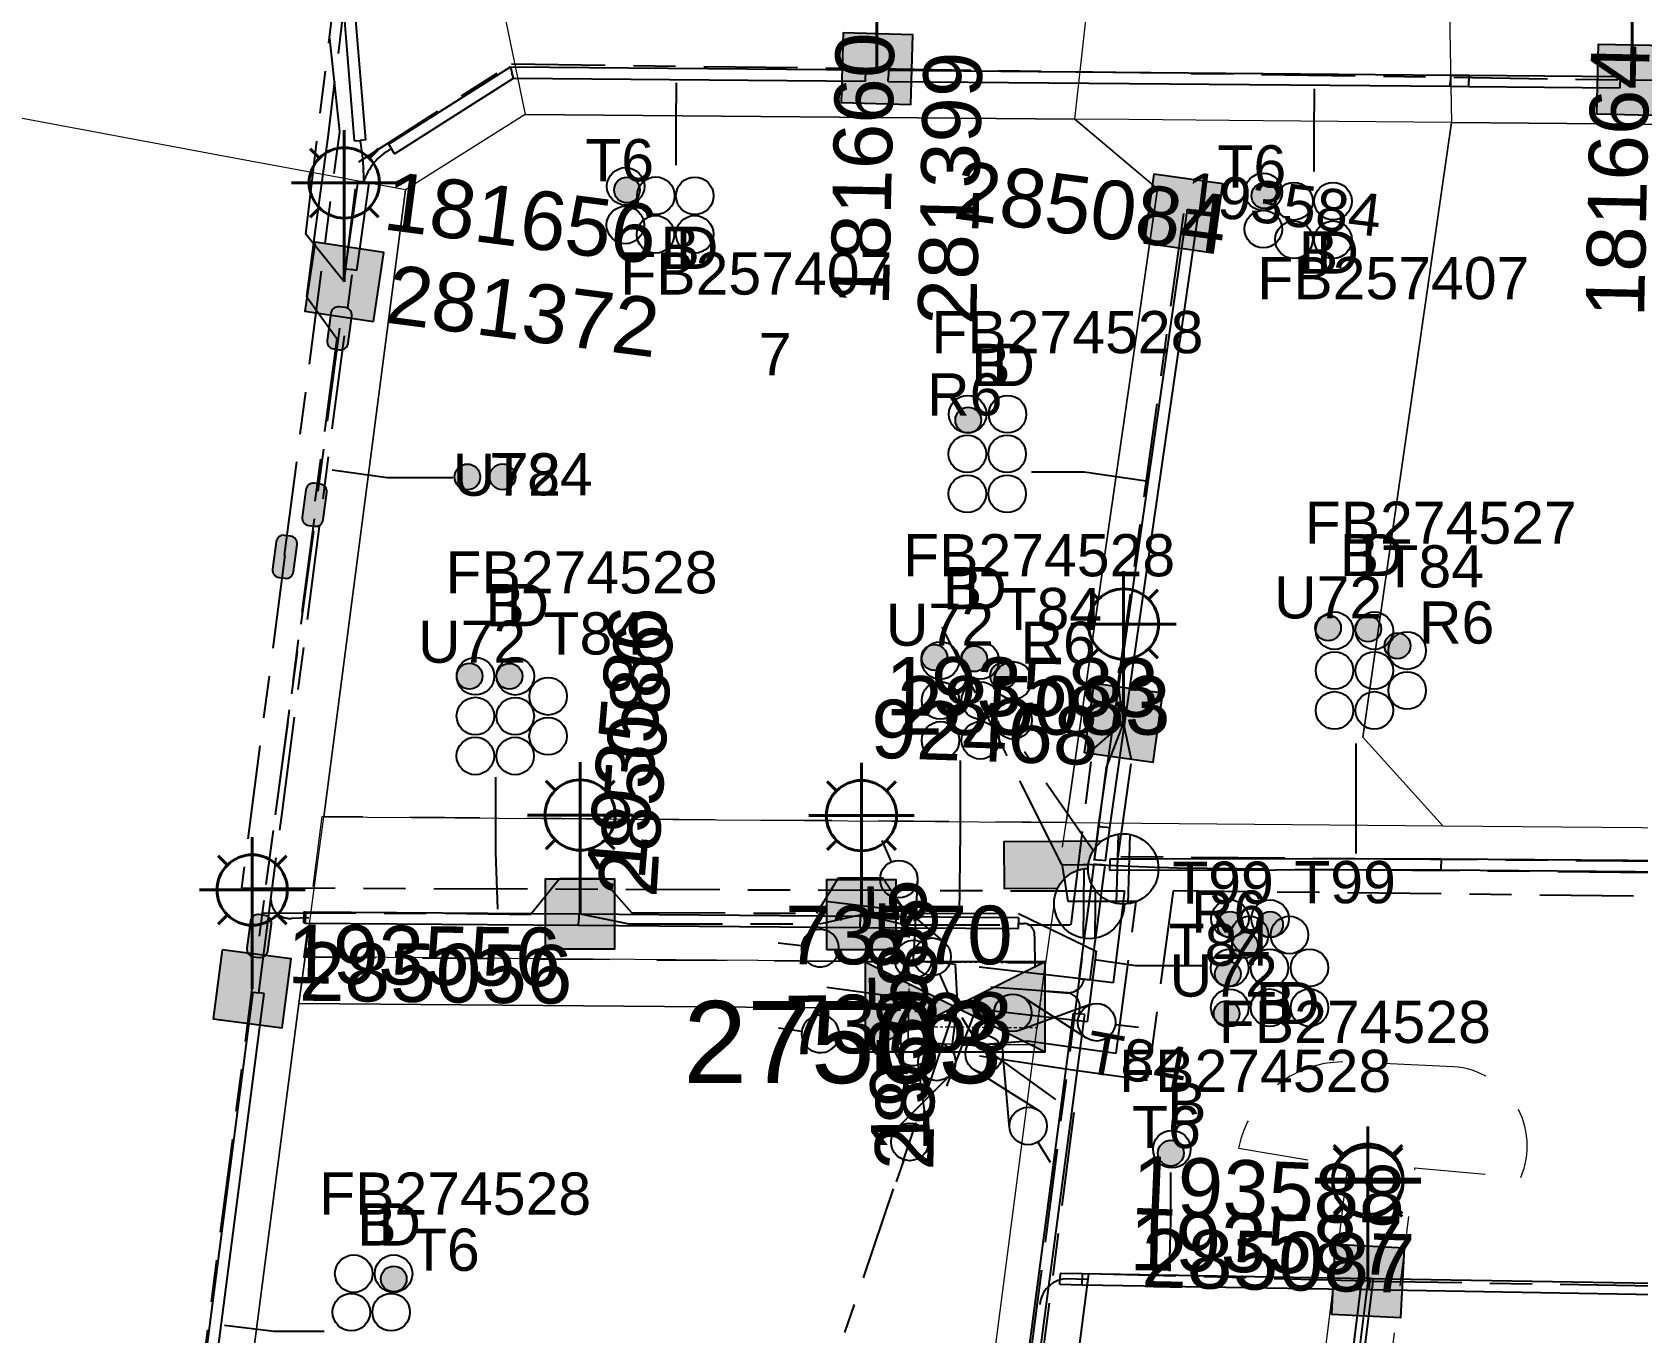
# Model space of a CAD drawing. Header units: metres. Extents: x 300268 to 302887, y 6172399 to 6173904.
# Drawn here: x 301303 to 301371.5, y 6173100.3 to 6173155.8 of the extents above; entities that cross this region are included whole.
import ezdxf
from ezdxf.enums import TextEntityAlignment as Align

# ---------------------------------------------------------------- set-up
doc = ezdxf.new("R2010")
doc.units = ezdxf.units.M
for name, pattern in [('Cable Exist UG', [8.2, 4, -1.2, 1.8, -1.2]), ('Dash', [5, 3, -2]), ('DASHED', [0.75, 0.5, -0.25]), ('HIDDEN', [0.375, 0.25, -0.125]), ('HIDDEN2', [0.1875, 0.125, -0.0625])]:
    doc.linetypes.add(name, pattern=pattern)
doc.layers.get('0').update_dxf_attribs({"color": 6})
for name, color, linetype, lineweight in [('Cadastre Developer_SP_EXT', 9, 'Continuous', 5), ('Cadastre Land Parcels_SP_EXT', 9, 'Continuous', 5), ('Cadastre Other Property_SP_EXT', 9, 'HIDDEN', 5), ('Cadastre Roads_SP_EXT', 9, 'Continuous', 5)]:
    doc.layers.add(name, color=color, linetype=linetype, lineweight=lineweight)
for name, color, linetype in [('Duct_SP_EXT', 7, 'Continuous'), ('Equip_HV_EXT', 7, 'Continuous'), ('Equip_LV_EXT', 7, 'Continuous'), ('Equip_SL_EXT', 7, 'Continuous'), ('Equip_SP_SL_EXT', 7, 'Continuous'), ('Mains_HV_EXT', 7, 'Continuous'), ('Mains_LV_EXT', 7, 'Continuous'), ('Mains_SL_EXT', 7, 'Continuous'), ('Sub_SP_EXT', 7, 'Continuous'), ('SupportsUG_SP_LV_EXT', 7, 'Continuous'), ('SupportsUG_SP_LV_SL_EXT', 7, 'Continuous'), ('Trench_SP_EXT', 7, 'Continuous')]:
    doc.layers.add(name, color=color, linetype=linetype)
doc.layers.add('UNKNOWN_FEATURES', color=1, linetype='DASHED', plot=False)
doc.styles.add('COLUMN_LABEL', font='arial.ttf')
doc.styles.add('iecARIAL', font='arial.ttf', dxfattribs={"height": 2})
doc.styles.add('POLE_LABEL', font='arial.ttf')
doc.styles.get("Standard").update_dxf_attribs({"font": 'arial.ttf'})
doc.styles.add('SWITCH_LABEL', font='arial.ttf', dxfattribs={"height": 2.5})

# ---------------------------------------------------------------- blocks, each defined once
blk = doc.blocks.new('SUB_PADMOUNT_EXT')
for points in [[(0, 0), (-3.84, 1.92), (-3.84, -1.92)], [(0, 0), (3.84, 1.92), (3.84, -1.92)]]:
    blk.add_hatch(color=256).paths.add_polyline_path(points)
for p, q in [((3.84, 1.92), (-3.84, -1.92)), ((-3.84, 1.92), (3.84, -1.92))]:
    blk.add_line(p, q)
blk.add_lwpolyline([(-3.84, -1.92), (3.84, -1.92), (3.84, 1.92), (-3.84, 1.92)], close=True)
for tag, height, flags, p in [('ASSET_NUM', 3.5, 8, (2, 2)), ('STREET_CODE', 0.2, 9, (1.5, 0)), ('OPERATING_VOLTAGE', 0.2, 9, (1.5, -0.6)), ('CONSTRUCTED_VOLTAGE', 0.2, 9, (1.5, -0.2)), ('NO_PHASES', 0.2, 9, (1.5, -0.4)), ('ORIENTATION', 0.2, 9, (1.5, -0.8)), ('OWNED_BY', 0.2, 9, (1.5, -1)), ('OPERATED_BY', 0.2, 9, (1.5, -1.2)), ('MAINTAINED_BY', 0.2, 9, (1.5, -1.4)), ('SECONDARY_VOLTAGE', 0.2, 9, (1.5, -1.6)), ('STATE', 0.2, 9, (1.5, -1.8)), ('PARENT', 0.2, 9, (1.5, -2)), ('SUBSTATION_TYPE', 0.2, 9, (1.5, -2.2)), ('USAGE', 0.2, 9, (1.5, -2.4)), ('LEGEND', 0.2, 9, (1.5, -2.6)), ('LOCATION', 0.2, 9, (1.5, -2.8)), ('STREETNAME', 0.2, 9, (1.5, -3)), ('SUBURB', 0.2, 9, (1.5, -3.2)), ('NOTES', 0.2, 9, (1.5, -3.4)), ('Z', 0.2, 1, (1.5, -3.6))]:
    blk.add_attdef(tag, text='', height=height, dxfattribs=dict(flags=flags)).set_placement(p, align=Align.MIDDLE_LEFT)
blk = doc.blocks.new('COLUMN_EXT')
blk.add_hatch(color=256).paths.add_polyline_path([(-1.485, 1.485), (-1.485, -1.485), (1.485, -1.485), (1.485, 1.485)])
blk.add_lwpolyline([(-1.485, -1.485), (1.485, -1.485), (1.485, 1.485), (-1.485, 1.485)], close=True)
for tag, height, style, flags, p in [('ASSET_NUM', 2.5, 'COLUMN_LABEL', 8, (2, 2)), ('STRUCTURE_PLANT_NUMBER', 0.2, 'POLE_LABEL', 9, (1.813, 0.031)), ('STREET_CODE', 0.2, 'COLUMN_LABEL', 9, (1.813, -0.2))]:
    blk.add_attdef(tag, text='', height=height, dxfattribs=dict(style=style, flags=flags)).set_placement(p, align=Align.MIDDLE_LEFT)
at = {"flags": 9}
for tag, p in [('OWNED_BY', (1.813, -0.6)), ('COLUMN_TYPE', (1.813, -0.4)), ('STATE', (1.813, -0.8)), ('USAGE', (1.813, -1)), ('LEGEND', (1.813, -1.2)), ('LOCATION', (1.813, -1.4)), ('STREETNAME', (1.813, -1.6)), ('SUBURB', (1.813, -1.8)), ('NOTES', (1.813, -2))]:
    blk.add_attdef(tag, text='', height=0.2, dxfattribs=at).set_placement(p, align=Align.MIDDLE_LEFT)
at = {"flags": 1}
blk.add_attdef('Z', (1.813, -2.351), '', height=0.2, dxfattribs=at)
blk = doc.blocks.new('PILLAR_EXT')
blk.add_hatch(color=256).paths.add_polyline_path([(-2.475, 0.99), (-2.475, -0.99), (2.475, -0.99), (2.475, 0.99)])
blk.add_lwpolyline([(-2.475, -0.99), (2.475, -0.99), (2.475, 0.99), (-2.475, 0.99)], close=True)
at = {"style": 'iecARIAL', "flags": 8}
blk.add_attdef('ASSET_NUM', (1.5, 3.5), '', height=2.5, dxfattribs=at)
for tag, p, flags in [('OWNED_BY', (0, -0.2), 9), ('STATE', (0, -0.4), 9), ('SUPPORT_TYPE', (0, -0.6), 9), ('USAGE', (0, -0.8), 9), ('LEGEND', (0, -1), 9), ('LOCATION', (0, -1.2), 9), ('NOTES', (0, -1.4), 9), ('STREETNAME', (0, -1.8), 9), ('SUBURB', (0, -2), 1), ('PARENT', (0, -1.6), 9)]:
    blk.add_attdef(tag, p, '', height=0.2, dxfattribs=dict(flags=flags))
blk = doc.blocks.new('DUCT_EXT')
blk.add_circle((0, 0.8), 0.8)
at = {"flags": 1}
blk.add_attdef('Z', (0, 0), '', height=0.2, dxfattribs=at)
at = {"flags": 9}
for tag, p in [('DUCT_CODE', (0, 0)), ('XSECT_TYPE', (0, -0.2)), ('STATE', (0, -0.6)), ('FB_REFERENCE', (0, -0.4)), ('NOTES', (0, -0.8))]:
    blk.add_attdef(tag, text='', height=0.2, dxfattribs=at).set_placement(p, align=Align.MIDDLE_LEFT)
blk = doc.blocks.new('SL_LANTERN_EXT')
at = {"lineweight": 40}
for p, q in [((0, 1.968), (0, 6.468)), ((-1.459, 5.676), (-1.061, 5.278)), ((1.458, 5.676), (1.06, 5.278)), ((-2.25, 4.218), (2.25, 4.218)), ((-1.459, 2.759), (-1.061, 3.157)), ((1.458, 2.759), (1.06, 3.157)), ((0, 0), (0, 2.721))]:
    blk.add_line(p, q, dxfattribs=at)
blk.add_circle((0, 4.218), 1.5, dxfattribs=at)
at = {"style": 'iecARIAL', "flags": 8}
blk.add_attdef('ASSET_NUM', (1.5, 1.5), '', height=2.5, dxfattribs=at)
for tag, p, height, flags in [('CONSTRUCTED_VOLTAGE', (0.981, -0.653), 0.2, 9), ('CONTROL_TYPE', (0.981, -0.853), 0.2, 9), ('LANTERN_PURPOSE', (0.981, -1.053), 0.2, 9), ('LANTERN_TYPE', (0.981, -1.253), 0.2, 9), ('NO_PHASES', (0.981, -1.453), 0.2, 9), ('LNUMBER', (2.181, -3.253), 2.5, 8), ('OPERATING_VOLTAGE', (0.981, -1.653), 0.2, 9), ('ORIENTATION', (0.981, -1.853), 0.2, 9), ('OWNED_BY', (0.981, -2.053), 0.2, 9), ('STATE', (0.981, -2.253), 0.2, 9), ('CEXIST', (0.981, -2.653), 0.2, 9), ('CNEW', (0.981, -2.853), 0.2, 9), ('USAGE', (0.981, -2.453), 0.2, 9), ('CNUMBER', (0.981, -3.053), 0.2, 9), ('CREMOVE', (0.981, -3.253), 0.2, 9), ('CREPLACE', (0.981, -3.453), 0.2, 9), ('LKINGHEIGHT', (0.981, -3.653), 0.2, 9), ('LBRACKET', (0.981, -3.853), 0.2, 9), ('LBRACKETVOCAB', (0.981, -4.053), 0.2, 9), ('LCATEGORY', (0.981, -4.253), 0.2, 9), ('LCHARGE1', (0.981, -4.453), 0.2, 9), ('LCHARGE1PERCENT', (0.981, -4.653), 0.2, 9), ('LCHARGE2', (0.981, -4.853), 0.2, 9), ('LCHARGE2PERCENT', (0.981, -5.053), 0.2, 9), ('LCHARGE3', (0.981, -5.253), 0.2, 9), ('LCHARGE3PERCENT', (0.981, -5.453), 0.2, 9), ('LEXIST', (0.981, -5.653), 0.2, 9), ('LLAMP', (0.981, -5.853), 0.2, 9), ('LLAMPVOCAB', (0.981, -6.053), 0.2, 9), ('LMAST', (0.981, -6.253), 0.2, 9), ('LMASTVOCAB', (0.981, -6.453), 0.2, 9), ('LNEW', (0.981, -6.653), 0.2, 9), ('LANTNUMBER', (0.981, -6.853), 0.2, 9), ('LOUTREACH', (0.981, -7.253), 0.2, 9), ('LOUTREACHVOCAB', (0.981, -7.453), 0.2, 9), ('LRATECODE', (0.981, -7.653), 0.2, 9), ('LREMOVE', (0.981, -7.853), 0.2, 9), ('LREPLACE', (0.981, -8.053), 0.2, 9), ('LTYPE', (0.981, -8.253), 0.2, 9), ('LTYPEVOCAB', (0.981, -8.453), 0.2, 9), ('LEGEND', (0.981, -8.653), 0.2, 9), ('LOCATION', (0.981, -8.853), 0.2, 9), ('NOTES', (0.981, -9.053), 0.2, 9), ('STREETNAME', (0.981, -9.253), 0.2, 9), ('SUBURB', (0.981, -9.453), 0.2, 1)]:
    blk.add_attdef(tag, p, '', height=height, dxfattribs=dict(flags=flags))
blk = doc.blocks.new('LV_STJ_EXT')
h = blk.add_hatch(color=256)
edge = h.paths.add_edge_path()
edge.add_ellipse((-0.586, 0.131), major_axis=(0.226, 0.226), ratio=1, start_angle=44.99996, end_angle=135)
edge.add_line((-0.906, 0.131), (-0.906, -0.131))
edge.add_ellipse((-0.586, -0.131), major_axis=(0.226, 0.226), ratio=1, start_angle=134.99996, end_angle=225)
edge.add_line((-0.586, -0.451), (0.586, -0.451))
edge.add_ellipse((0.586, -0.131), major_axis=(-0.226, 0.226), ratio=1, start_angle=134.99996, end_angle=225)
edge.add_line((0.906, -0.131), (0.906, 0.131))
edge.add_ellipse((0.586, 0.131), major_axis=(-0.226, 0.226), ratio=1, start_angle=224.99996, end_angle=315)
edge.add_line((0.586, 0.451), (-0.586, 0.451))
blk.add_lwpolyline([(-0.906, 0.131), (-0.906, -0.131, 0.414214), (-0.586, -0.451), (0.586, -0.451, 0.414214), (0.906, -0.131), (0.906, 0.131, 0.414214), (0.586, 0.451), (-0.586, 0.451, 0.414214)], format="xyb", close=True)
at = {"flags": 1}
blk.add_attdef('Z', (0, 0), '', height=0.2, dxfattribs=at)
at = {"flags": 9}
for tag, p in [('ORIENTATION', (0, 0)), ('USAGE', (0, -0.2)), ('LEGEND', (0, -0.4)), ('NOTES', (0, -0.6))]:
    blk.add_attdef(tag, text='', height=0.2, dxfattribs=at).set_placement(p, align=Align.MIDDLE_LEFT)
blk = doc.blocks.new('HV_STJ_EXT')
h = blk.add_hatch(color=256)
edge = h.paths.add_edge_path()
edge.add_ellipse((-0.586, 0.131), major_axis=(0.226, 0.226), ratio=1, start_angle=44.99996, end_angle=135)
edge.add_line((-0.906, 0.131), (-0.906, -0.131))
edge.add_ellipse((-0.586, -0.131), major_axis=(0.226, 0.226), ratio=1, start_angle=134.99996, end_angle=225)
edge.add_line((-0.586, -0.451), (0.586, -0.451))
edge.add_ellipse((0.586, -0.131), major_axis=(-0.226, 0.226), ratio=1, start_angle=134.99996, end_angle=225)
edge.add_line((0.906, -0.131), (0.906, 0.131))
edge.add_ellipse((0.586, 0.131), major_axis=(-0.226, 0.226), ratio=1, start_angle=224.99996, end_angle=315)
edge.add_line((0.586, 0.451), (-0.586, 0.451))
blk.add_lwpolyline([(-0.906, 0.131), (-0.906, -0.131, 0.414214), (-0.586, -0.451), (0.586, -0.451, 0.414214), (0.906, -0.131), (0.906, 0.131, 0.414214), (0.586, 0.451), (-0.586, 0.451, 0.414214)], format="xyb", close=True)
for tag, flags, p in [('ORIENTATION', 9, (1.5, 0)), ('USAGE', 9, (1.5, -0.2)), ('LEGEND', 9, (1.5, -0.4)), ('NOTES', 9, (1.5, -0.6)), ('Z', 1, (1.5, -0.8))]:
    blk.add_attdef(tag, text='', height=0.2, dxfattribs=dict(flags=flags)).set_placement(p, align=Align.MIDDLE_LEFT)
blk = doc.blocks.new('SL_STJ_EXT')
h = blk.add_hatch(color=256)
edge = h.paths.add_edge_path()
edge.add_ellipse((-0.586, 0.131), major_axis=(0.226, 0.226), ratio=1, start_angle=44.99996, end_angle=135)
edge.add_line((-0.906, 0.131), (-0.906, -0.131))
edge.add_ellipse((-0.586, -0.131), major_axis=(0.226, 0.226), ratio=1, start_angle=134.99996, end_angle=225)
edge.add_line((-0.586, -0.451), (0.586, -0.451))
edge.add_ellipse((0.586, -0.131), major_axis=(-0.226, 0.226), ratio=1, start_angle=134.99996, end_angle=225)
edge.add_line((0.906, -0.131), (0.906, 0.131))
edge.add_ellipse((0.586, 0.131), major_axis=(-0.226, 0.226), ratio=1, start_angle=224.99996, end_angle=315)
edge.add_line((0.586, 0.451), (-0.586, 0.451))
blk.add_lwpolyline([(-0.906, 0.131), (-0.906, -0.131, 0.414214), (-0.586, -0.451), (0.586, -0.451, 0.414214), (0.906, -0.131), (0.906, 0.131, 0.414214), (0.586, 0.451), (-0.586, 0.451, 0.414214)], format="xyb", close=True)
at = {"flags": 1}
blk.add_attdef('Z', (0, 0), '', height=0.2, dxfattribs=at)
at = {"flags": 9}
for tag, p in [('ORIENTATION', (0, 0)), ('USAGE', (0, -0.2)), ('LEGEND', (0, -0.4)), ('NOTES', (0, -0.6))]:
    blk.add_attdef(tag, text='', height=0.2, dxfattribs=at).set_placement(p, align=Align.MIDDLE_LEFT)
blk = doc.blocks.new('LV_UG_LINKS_CLOSED_EXT')
blk.add_wipeout([(-1.056, 1.057), (-1.18, 0.916), (-1.286, 0.761), (-1.371, 0.594), (-1.435, 0.417), (-1.476, 0.234), (-1.493, 0.047), (-1.487, -0.14), (-1.458, -0.326), (-1.406, -0.506), (-1.331, -0.678), (-1.236, -0.839), (-1.121, -0.988), (-0.988, -1.12), (-0.84, -1.235), (-0.679, -1.331), (-0.506, -1.406), (-0.326, -1.458), (-0.141, -1.487), (0.047, -1.493), (0.233, -1.476), (0.416, -1.435), (0.593, -1.371), (0.76, -1.286), (0.915, -1.181), (1.056, -1.057), (1.18, -0.916), (1.286, -0.761), (1.371, -0.594), (1.435, -0.417), (1.476, -0.234), (1.493, -0.047), (1.487, 0.14), (1.458, 0.326), (1.406, 0.506), (1.331, 0.678), (1.236, 0.839), (1.121, 0.988), (0.988, 1.12), (0.84, 1.235), (0.679, 1.331), (0.506, 1.406), (0.326, 1.458), (0.141, 1.487), (-0.047, 1.493), (-0.233, 1.476), (-0.416, 1.435), (-0.593, 1.371), (-0.76, 1.286), (-0.915, 1.181)])
for p, q in [((-0.25, -1.479), (-0.25, 1.479)), ((0.25, -1.479), (0.25, 1.479))]:
    blk.add_line(p, q)
blk.add_circle((0, 0), 1.5)
at = {"flags": 9}
for tag, p in [('ACTUAL_STATUS', (0, 0)), ('OPERATING_VOLTAGE', (0, -0.6)), ('CONSTRUCTED_VOLTAGE', (0, -0.2)), ('NO_PHASES', (0, -0.4)), ('ORIENTATION', (0, -0.8)), ('STATE', (0, -1)), ('SWITCH_TYPE', (0, -1.2)), ('USAGE', (0, -1.4)), ('NOTES', (0, -1.6))]:
    blk.add_attdef(tag, text='', height=0.2, dxfattribs=at).set_placement(p, align=Align.MIDDLE_LEFT)
at = {"flags": 1}
blk.add_attdef('Z', (0, 0), '', height=0.2, dxfattribs=at)
blk = doc.blocks.new('LV_UG_DFUSE_CLOSED_EXT')
for points in [[(5.04, 0.726), (2.156, -0.717)], [(5.049, -0.707), (2.156, 0.717)], [(1, 0), (0, 0)], [(6.2, 0.013), (7.2, 0.013)]]:
    blk.add_lwpolyline(points)
for centre in [(1.8, 0), (5.4, 0.011)]:
    blk.add_circle(centre, 0.8)
at = {"flags": 9}
for tag, p in [('ACTUAL_STATUS', (0, 0)), ('OPERATING_VOLTAGE', (0, -0.6)), ('CONSTRUCTED_VOLTAGE', (0, -0.2)), ('NO_PHASES', (0, -0.4)), ('ORIENTATION', (0, -0.8)), ('STATE', (0, -1)), ('SWITCH_TYPE', (0, -1.2)), ('USAGE', (0, -1.4)), ('NOTES', (0, -1.6))]:
    blk.add_attdef(tag, text='', height=0.2, dxfattribs=at).set_placement(p, align=Align.MIDDLE_LEFT)
at = {"flags": 1}
blk.add_attdef('Z', (0, 0), '', height=0.2, dxfattribs=at)
blk = doc.blocks.new('SWG_HOLEC_SU_EXT')
blk.add_line((1.8, -2), (5.8, -2))
for points in [[(1.8, -0.8, 1), (1.8, 0.8, 1)], [(5.8, -0.8, 1), (5.8, 0.8, 1)]]:
    blk.add_lwpolyline(points, format="xyb", close=True)
for points in [[(1, 0), (0, 0)], [(6.6, 0), (7.6, 0)]]:
    blk.add_lwpolyline(points)
at = {"style": 'SWITCH_LABEL', "flags": 8}
blk.add_attdef('ASSET_NUM', text='', height=2.5, rotation=179.95437, dxfattribs=at).set_placement((-2.4, 0), align=Align.MIDDLE_LEFT)
at = {"flags": 1}
blk.add_attdef('Z', (0, 0), '', height=0.2, dxfattribs=at)
at = {"flags": 9}
for tag, p in [('ACTUAL_STATUS', (0, -0.4)), ('CONSTRUCTED_VOLTAGE', (0, -0.6)), ('OPERATING_VOLTAGE', (0, -1)), ('ORIENTATION', (0, -1.2)), ('OWNED_BY', (0, -1.4)), ('NO_PHASES', (0, -0.8)), ('STATE', (0, -1.8)), ('SWITCH_TYPE', (0, -2)), ('PARENT', (0, -1.6)), ('STREETNAME', (0, -2.6)), ('SUBURB', (0, -2.8)), ('USAGE', (0, -2.2)), ('LOCATION', (0, -2.4)), ('NOTES', (0, -3))]:
    blk.add_attdef(tag, text='', height=0.2, dxfattribs=at).set_placement(p, align=Align.MIDDLE_LEFT)
at = {"style": 'SWITCH_LABEL', "flags": 9}
blk.add_attdef('STREET_CODE', text='', height=0.2, dxfattribs=at).set_placement((0, -0.2), align=Align.MIDDLE_LEFT)
blk = doc.blocks.new('CABLE_LARGE_EXT')
h = blk.add_hatch(color=256)
edge = h.paths.add_edge_path()
edge.add_arc((0, 0.55), 0.55, 0, 360)
blk.add_circle((0, 0.55), 0.55)
at = {"flags": 1}
blk.add_attdef('Z', (0, 0), '', height=0.2, dxfattribs=at)
at = {"flags": 9}
for tag, p in [('COND_CODE', (0, 0)), ('XSECT_SIZE', (0, -0.6)), ('STATE', (0, -0.4)), ('FB_REFERENCE', (0, -0.2)), ('NOTES', (0, -0.8))]:
    blk.add_attdef(tag, text='', height=0.2, dxfattribs=at).set_placement(p, align=Align.MIDDLE_LEFT)

msp = doc.modelspace()

# ---------------------------------------------------------------- linework, layer by layer
at = {"layer": 'Cadastre Developer_SP_EXT', "linetype": 'Dash'}
msp.add_lwpolyline([(301315.371, 6173122.318), (301314.588, 6173116.323), (301314.653, 6173116.323), (301346.243, 6173116.072), (301347.109, 6173122.068), (301315.371, 6173122.318)], close=True, dxfattribs=at)
msp.add_lwpolyline([(301359.112, 6173107.41), (301353.98, 6173065.265), (301349.465, 6173065.676), (301349.465, 6173065.676, 0.389808), (301353.57, 6173059.517), (301353.57, 6173059.517), (301356.648, 6173059.107), (301356.648, 6173059.107, 0.458991), (301360.755, 6173061.981), (301360.755, 6173061.981), (301356.444, 6173062.597), (301361.986, 6173107.346), (301366.501, 6173106.936), (301366.501, 6173106.936, 0.51573), (301363.629, 6173111.657), (301363.629, 6173111.657), (301358.907, 6173111.863), (301358.907, 6173111.863, 0.354057), (301354.461, 6173108.185), (301354.461, 6173108.185), (301359.112, 6173107.41)], format="xyb", close=True, dxfattribs=at)
at = {"layer": 'Cadastre Land Parcels_SP_EXT', "linetype": 'Continuous'}
for points in [[(301351.006, 6173149.085), (301347.477, 6173152.054), (301324.033, 6173152.254), (301318.93, 6173149.034), (301315.45, 6173122.31), (301347.105, 6173122.06), (301351.006, 6173149.085)], [(301398.016, 6173151.614), (301363.548, 6173151.914), (301359.763, 6173125.699), (301363.177, 6173121.92), (301403.821, 6173121.589), (301398.016, 6173151.614)], [(301337.894, 6173052.113), (301345.778, 6173112.592), (301340.369, 6173112.632), (301340.386, 6173114.131), (301314.386, 6173114.351), (301304.911, 6173041.486), (301323.465, 6173026.069), (301334.3, 6173024.549), (301337.894, 6173052.113)]]:
    msp.add_lwpolyline(points, close=True, dxfattribs=at)
at = {"layer": 'Cadastre Other Property_SP_EXT', "linetype": 'HIDDEN2'}
msp.add_lwpolyline([(301345.882, 6173113.324), (301346.243, 6173116.072), (301340.403, 6173116.118), (301340.381, 6173113.368), (301345.882, 6173113.324)], close=True, dxfattribs=at)
at = {"layer": 'Cadastre Roads_SP_EXT', "linetype": 'Continuous'}
for points in [[(301350.247, 6173177.039), (301318.847, 6173177.309), (301321.421, 6173164.877), (301324.033, 6173152.254), (301347.477, 6173152.054), (301350.247, 6173177.039)], [(301395, 6173164.275), (301392.046, 6173176.679), (301363.095, 6173176.918), (301363.32, 6173164.415), (301363.548, 6173151.914), (301398.016, 6173151.614), (301395, 6173164.275)], [(301304.911, 6173041.486), (301314.386, 6173114.351), (301314.652, 6173116.34), (301315.055, 6173119.356), (301315.45, 6173122.31), (301318.93, 6173149.034), (301311.178, 6173150.481), (301309.579, 6173150.779), (301300.228, 6173152.524), (301289.55, 6173070.681), (301290.935, 6173070.46), (301285.476, 6173048.584), (301283.736, 6173036.208), (301278.047, 6173031.408), (301296.766, 6173029.264), (301300.718, 6173028.803), (301323.465, 6173026.069), (301304.911, 6173041.486)], [(301359.763, 6173125.699), (301363.548, 6173151.914), (301355.513, 6173151.983), (301349.782, 6173152.034), (301347.477, 6173152.054), (301351.006, 6173149.085), (301347.105, 6173122.06), (301355.141, 6173121.99), (301363.177, 6173121.92), (301359.763, 6173125.699)], [(301346.205, 6173115.85), (301346.239, 6173116.082), (301314.652, 6173116.341), (301314.386, 6173114.351), (301340.386, 6173114.131), (301340.369, 6173112.632), (301345.778, 6173112.592), (301346.205, 6173115.85)]]:
    msp.add_lwpolyline(points, close=True, dxfattribs=at)
at = {"layer": 'Duct_SP_EXT'}
for p, q in [((301316.766, 6173151.128), (301314.637, 6173176.935)), ((301317.244, 6173151.168), (301315.115, 6173176.974)), ((301318.205, 6173150.986), (301323.406, 6173154.282)), ((301323.406, 6173154.282), (301338.551, 6173154.15)), ((301323.406, 6173154.282), (301323.475, 6173154.041)), ((301323.543, 6173153.801), (301323.475, 6173154.041)), ((301338.551, 6173154.15), (301338.549, 6173153.91)), ((301339.529, 6173154.142), (301339.527, 6173153.902)), ((301339.529, 6173154.142), (301363.496, 6173153.933)), ((301318.462, 6173150.58), (301323.543, 6173153.801)), ((301323.543, 6173153.801), (301338.546, 6173153.67)), ((301338.546, 6173153.67), (301338.549, 6173153.91)), ((301339.525, 6173153.662), (301339.527, 6173153.902)), ((301339.525, 6173153.662), (301363.492, 6173153.453)), ((301363.492, 6173153.453), (301363.494, 6173153.693)), ((301363.492, 6173153.453), (301364.28, 6173153.448)), ((301363.496, 6173153.933), (301363.494, 6173153.693)), ((301363.496, 6173153.933), (301364.283, 6173153.928)), ((301364.28, 6173153.448), (301364.282, 6173153.688)), ((301364.28, 6173153.448), (301364.282, 6173153.688)), ((301364.28, 6173153.448), (301364.28, 6173153.448)), ((301364.28, 6173153.448), (301370.736, 6173153.392)), ((301364.283, 6173153.928), (301364.282, 6173153.688)), ((301364.283, 6173153.928), (301364.282, 6173153.688)), ((301364.283, 6173153.928), (301364.283, 6173153.928)), ((301364.283, 6173153.928), (301370.74, 6173153.872)), ((301370.736, 6173153.392), (301370.738, 6173153.632)), ((301370.74, 6173153.872), (301370.738, 6173153.632)), ((301316.766, 6173151.128), (301317.005, 6173151.148)), ((301317.244, 6173151.168), (301317.005, 6173151.148)), ((301318.205, 6173150.986), (301318.333, 6173150.783)), ((301318.462, 6173150.58), (301318.333, 6173150.783)), ((301316.378, 6173145.671), (301316.914, 6173149.408)), ((301316.853, 6173145.603), (301317.389, 6173149.34)), ((301316.914, 6173149.408), (301317.151, 6173149.374)), ((301317.389, 6173149.34), (301317.151, 6173149.374)), ((301349.141, 6173126.389), (301352.289, 6173148.211)), ((301349.616, 6173126.321), (301352.764, 6173148.143)), ((301352.289, 6173148.211), (301352.527, 6173148.177)), ((301352.764, 6173148.143), (301352.527, 6173148.177)), ((301316.378, 6173145.671), (301316.616, 6173145.637)), ((301316.853, 6173145.603), (301316.616, 6173145.637)), ((301349.141, 6173126.389), (301349.378, 6173126.355)), ((301349.141, 6173126.389), (301349.378, 6173126.355)), ((301349.616, 6173126.321), (301349.378, 6173126.355)), ((301349.616, 6173126.321), (301349.378, 6173126.355)), ((301363.1, 6173120.524), (301363.1, 6173120.284)), ((301363.102, 6173120.524), (301363.1, 6173120.284)), ((301363.102, 6173120.524), (301403.75, 6173120.201)), ((301363.099, 6173120.044), (301363.1, 6173120.284)), ((301363.099, 6173120.044), (301403.747, 6173119.721)), ((301363.101, 6173120.044), (301363.1, 6173120.284)), ((301314.599, 6173117.783), (301314.601, 6173118.023)), ((301314.599, 6173117.783), (301314.664, 6173117.782)), ((301314.603, 6173118.263), (301314.601, 6173118.023)), ((301314.603, 6173118.263), (301314.668, 6173118.262)), ((301314.664, 6173117.782), (301314.666, 6173118.022)), ((301314.664, 6173117.782), (301326.319, 6173117.69)), ((301314.668, 6173118.262), (301314.666, 6173118.022)), ((301314.668, 6173118.262), (301326.323, 6173118.17)), ((301326.319, 6173117.69), (301326.321, 6173117.93)), ((301326.319, 6173117.69), (301326.321, 6173117.93)), ((301326.319, 6173117.69), (301338.326, 6173117.594)), ((301326.323, 6173118.17), (301326.321, 6173117.93)), ((301326.323, 6173118.17), (301326.321, 6173117.93)), ((301326.323, 6173118.17), (301338.33, 6173118.074)), ((301338.326, 6173117.595), (301338.328, 6173117.835)), ((301338.326, 6173117.594), (301338.328, 6173117.834)), ((301338.329, 6173118.075), (301338.328, 6173117.835)), ((301338.33, 6173118.074), (301338.328, 6173117.834)), ((301338.329, 6173118.075), (301345.08, 6173118.021)), ((301345.076, 6173117.541), (301345.078, 6173117.781)), ((301345.08, 6173118.021), (301345.078, 6173117.781)), ((301338.326, 6173117.595), (301345.076, 6173117.541)), ((301347.645, 6173115.409), (301347.883, 6173115.378)), ((301348.121, 6173115.347), (301347.883, 6173115.378)), ((301307.688, 6173078.412), (301312.437, 6173114.836)), ((301308.164, 6173078.35), (301312.913, 6173114.774)), ((301312.437, 6173114.836), (301312.675, 6173114.805)), ((301312.913, 6173114.774), (301312.675, 6173114.805)), ((301342.955, 6173080.078), (301347.426, 6173113.944)), ((301343.431, 6173080.015), (301347.902, 6173113.881)), ((301347.426, 6173113.944), (301347.664, 6173113.912)), ((301347.902, 6173113.881), (301347.664, 6173113.912)), ((301346.85, 6173102.844), (301346.846, 6173102.604)), ((301347.796, 6173102.828), (301346.85, 6173102.844)), ((301347.796, 6173102.828), (301347.792, 6173102.588)), ((301360.054, 6173102.617), (301347.796, 6173102.828)), ((301355.366, 6173067.753), (301359.74, 6173102.671)), ((301359.74, 6173102.671), (301359.978, 6173102.641)), ((301360.216, 6173102.611), (301359.978, 6173102.641)), ((301346.842, 6173102.364), (301346.846, 6173102.604)), ((301347.787, 6173102.348), (301346.842, 6173102.364)), ((301347.787, 6173102.348), (301347.792, 6173102.588)), ((301360.046, 6173102.137), (301347.787, 6173102.348)), ((301355.842, 6173067.693), (301360.216, 6173102.611)), ((301360.046, 6173102.137), (301360.05, 6173102.377)), ((301360.046, 6173102.137), (301360.05, 6173102.377)), ((301379.252, 6173101.808), (301360.046, 6173102.137)), ((301360.054, 6173102.617), (301360.05, 6173102.377)), ((301360.054, 6173102.617), (301360.05, 6173102.377)), ((301379.261, 6173102.288), (301360.054, 6173102.617))]:
    msp.add_line(p, q, dxfattribs=at)
for points in [[(301330.48, 6173150.094), (301330.48, 6173151.857), (301330.495, 6173153.6)], [(301357.685, 6173149.827), (301357.685, 6173151.413), (301357.702, 6173153.344)], [(301320.947, 6173136.754), (301318.159, 6173136.754), (301315.809, 6173137.082)], [(301345.634, 6173137.011), (301347.884, 6173137.011), (301350.516, 6173136.628)], [(301359.462, 6173125.429), (301359.462, 6173123.106), (301359.464, 6173120.741)], [(301342.594, 6173124.706), (301342.594, 6173121.673), (301342.54, 6173118.143)], [(301322.779, 6173123.995), (301322.779, 6173120.793), (301322.858, 6173118.369)], [(301322.779, 6173123.995), (301322.779, 6173120.793), (301322.858, 6173118.369)], [(301352.978, 6173115.953), (301350.086, 6173115.963), (301348.322, 6173116.205)], [(301351.561, 6173107.144), (301351.561, 6173105.07), (301351.505, 6173102.933)], [(301315.467, 6173100.36), (301313.341, 6173100.36), (301311.222, 6173100.627)]]:
    msp.add_lwpolyline(points, dxfattribs=at)
at = {"layer": 'Mains_HV_EXT', "linetype": 'Cable Exist UG'}
msp.add_lwpolyline([(301313.777, 6173133.47), (301316.13, 6173151.517), (301313.297, 6173178.524), (301284.961, 6173257.582), (301287.757, 6173263.584), (301315.717, 6173273.664), (301318.456, 6173272.393), (301320.517, 6173271.424), (301321.558, 6173268.683), (301314.527, 6173266.459), (301313.821, 6173264.73)], dxfattribs=at)
at = {"layer": 'Mains_LV_EXT', "linetype": 'Cable Exist UG'}
for points in [[(301316.209, 6173175.54), (301317.88, 6173169.947), (301315.624, 6173151.277), (301315.081, 6173147.334), (301314.712, 6173144.498), (301316.009, 6173142.707), (301315.054, 6173135.611)], [(301342.377, 6173114.207), (301337.658, 6173100.324)], [(301343.409, 6173112.598), (301347.437, 6173109.702), (301345.688, 6173096.244), (301344.204, 6173084.848)]]:
    msp.add_lwpolyline(points, dxfattribs=at)
at = {"layer": 'Mains_SL_EXT', "linetype": 'Cable Exist UG'}
for points in [[(301316.325, 6173145.117), (301314.681, 6173147.149), (301317.418, 6173169.89), (301313.941, 6173179.871), (301310.494, 6173189.272)], [(301316.325, 6173145.117), (301316.942, 6173150.236), (301323.455, 6173154.405), (301339.041, 6173154.206)], [(301339.041, 6173154.206), (301371.247, 6173153.722)], [(301371.247, 6173153.722), (301399.251, 6173153.62)], [(301352.111, 6173148.036), (301349.309, 6173127.999), (301349.556, 6173126.31)], [(301316.121, 6173143.135), (301312.693, 6173117.226)], [(301326.383, 6173118.166), (301328.454, 6173117.752), (301336.598, 6173117.752), (301338.381, 6173118.142)], [(301307.592, 6173078.101), (301307.867, 6173080.21), (301312.399, 6173114.971)], [(301359.978, 6173102.514), (301348.058, 6173102.827), (301346.698, 6173092.342), (301344.074, 6173072.125), (301341.065, 6173048.931), (301339.417, 6173048.009)], [(301359.978, 6173102.514), (301355.604, 6173067.723)], [(301359.978, 6173102.514), (301379.31, 6173102.207)]]:
    msp.add_lwpolyline(points, dxfattribs=at)
at = {"layer": 'Trench_SP_EXT', "linetype": 'Cable Exist UG'}
for points in [[(301317.005, 6173151.148, -0.052774), (301317.151, 6173149.374)], [(301318.333, 6173150.783, 0.202223), (301317.151, 6173149.374)], [(301314.808, 6173118.005), (301314.078, 6173117.978), (301314.078, 6173117.978, -0.437757), (301313.195, 6173118.788)], [(301345.099, 6173117.764), (301345.339, 6173117.764), (301345.339, 6173117.764, -0.416462), (301345.761, 6173117.226), (301345.761, 6173117.226), (301345.774, 6173115.889)], [(301347.664, 6173113.912), (301347.694, 6173114.174), (301347.694, 6173114.174, 0.358934), (301347.193, 6173114.805), (301347.193, 6173114.805), (301343.902, 6173115.046)], [(301346.033, 6173114.89), (301347.085, 6173114.809), (301347.085, 6173114.809, 0.380931), (301347.883, 6173115.378)], [(301348.034, 6173102.583), (301347.07, 6173102.613), (301347.07, 6173102.613, 0.363425), (301345.992, 6173101.516)]]:
    msp.add_lwpolyline(points, format="xyb", dxfattribs=at)
for points in [[(301312.675, 6173114.805), (301312.908, 6173116.59), (301313.689, 6173122.584), (301313.689, 6173122.584), (301316.665, 6173145.408)], [(301348.552, 6173120.461), (301345.327, 6173125.076)], [(301346.929, 6173120.262), (301348.525, 6173120.274)], [(301343.43, 6173114.559), (301341.736, 6173110.13)]]:
    msp.add_lwpolyline(points, dxfattribs=at)

# ---------------------------------------------------------------- block references
at = {"layer": 'Duct_SP_EXT'}
for name, p in [('DUCT_EXT', (301328.324, 6173148.388)), ('CABLE_LARGE_EXT', (301328.38, 6173148.479)), ('DUCT_EXT', (301329.609, 6173147.988)), ('DUCT_EXT', (301331.27, 6173147.982)), ('DUCT_EXT', (301355.519, 6173148.15)), ('CABLE_LARGE_EXT', (301355.56, 6173148.238)), ('DUCT_EXT', (301356.824, 6173147.751)), ('DUCT_EXT', (301358.489, 6173147.754)), ('DUCT_EXT', (301328.31, 6173146.74)), ('DUCT_EXT', (301329.599, 6173146.341)), ('DUCT_EXT', (301331.27, 6173146.341)), ('DUCT_EXT', (301355.519, 6173146.566)), ('DUCT_EXT', (301356.823, 6173146.111)), ('DUCT_EXT', (301358.489, 6173146.111)), ('DUCT_EXT', (301342.91, 6173138.674)), ('CABLE_LARGE_EXT', (301342.935, 6173138.669)), ('DUCT_EXT', (301344.61, 6173138.674)), ('DUCT_EXT', (301342.895, 6173136.981)), ('DUCT_EXT', (301344.595, 6173136.981)), ('CABLE_LARGE_EXT', (301321.573, 6173136.248)), ('CABLE_LARGE_EXT', (301323.073, 6173136.253)), ('DUCT_EXT', (301342.895, 6173135.281)), ('DUCT_EXT', (301344.595, 6173135.281)), ('CABLE_LARGE_EXT', (301358.278, 6173129.813)), ('CABLE_LARGE_EXT', (301359.993, 6173129.769)), ('CABLE_LARGE_EXT', (301361.24, 6173129.05)), ('CABLE_LARGE_EXT', (301341.491, 6173128.552)), ('CABLE_LARGE_EXT', (301343.186, 6173128.498)), ('CABLE_LARGE_EXT', (301344.415, 6173127.774)), ('DUCT_EXT', (301354.096, 6173117.167)), ('DUCT_EXT', (301355.806, 6173117.167)), ('CABLE_LARGE_EXT', (301354.096, 6173117.167)), ('CABLE_LARGE_EXT', (301355.806, 6173117.167)), ('DUCT_EXT', (301351.617, 6173107.338)), ('CABLE_LARGE_EXT', (301351.575, 6173107.42)), ('DUCT_EXT', (301316.727, 6173102.031)), ('DUCT_EXT', (301318.427, 6173102.031)), ('CABLE_LARGE_EXT', (301318.432, 6173102.056)), ('DUCT_EXT', (301316.625, 6173100.393)), ('DUCT_EXT', (301318.325, 6173100.393))]:
    msp.add_blockref(name, p, dxfattribs=at)
for name, p, rotation in [('DUCT_EXT', (301357.753, 6173130.246), 269.9999999999998), ('DUCT_EXT', (301359.453, 6173130.246), 269.9999999999998), ('DUCT_EXT', (301360.853, 6173129.396), 269.9999999999998), ('DUCT_EXT', (301340.945, 6173128.967), 270.0953267728914), ('DUCT_EXT', (301342.645, 6173128.969), 270.0953267728914), ('DUCT_EXT', (301357.753, 6173128.546), 269.9999999999998), ('DUCT_EXT', (301359.453, 6173128.546), 269.9999999999998), ('DUCT_EXT', (301321.118, 6173128.305), 269.903120223898), ('CABLE_LARGE_EXT', (301321.118, 6173128.305), 269.903120223898), ('DUCT_EXT', (301322.818, 6173128.302), 269.903120223898), ('CABLE_LARGE_EXT', (301322.818, 6173128.302), 269.903120223898), ('DUCT_EXT', (301344.046, 6173128.122), 270.0953267728914), ('DUCT_EXT', (301324.217, 6173127.45), 269.903120223898), ('DUCT_EXT', (301340.948, 6173127.267), 270.0953267728914), ('DUCT_EXT', (301342.648, 6173127.269), 270.0953267728914), ('DUCT_EXT', (301360.853, 6173127.696), 269.9999999999998), ('DUCT_EXT', (301321.115, 6173126.605), 269.903120223898), ('DUCT_EXT', (301322.815, 6173126.602), 269.903120223898), ('DUCT_EXT', (301357.753, 6173126.846), 269.9999999999998), ('DUCT_EXT', (301359.453, 6173126.846), 269.9999999999998), ('DUCT_EXT', (301344.049, 6173126.422), 270.0953267728914), ('DUCT_EXT', (301324.214, 6173125.75), 269.903120223898), ('DUCT_EXT', (301340.95, 6173125.567), 270.0953267728914), ('DUCT_EXT', (301342.65, 6173125.569), 270.0953267728914), ('DUCT_EXT', (301321.112, 6173124.905), 269.903120223898), ('DUCT_EXT', (301322.812, 6173124.902), 269.903120223898), ('DUCT_EXT', (301354.933, 6173116.469), 0.06611197695714545), ('DUCT_EXT', (301356.633, 6173116.471), 0.06611197695714545), ('CABLE_LARGE_EXT', (301355.282, 6173116.837), 89.97078516511002), ('DUCT_EXT', (301354.085, 6173115.068), 0.06611197695714545), ('DUCT_EXT', (301355.785, 6173115.07), 0.06611197695714545), ('DUCT_EXT', (301357.485, 6173115.072), 0.06611197695714545), ('CABLE_LARGE_EXT', (301354.556, 6173115.608), 89.97078516511002), ('DUCT_EXT', (301354.087, 6173113.368), 0.06611197695714545), ('DUCT_EXT', (301355.787, 6173113.37), 0.06611197695714545), ('DUCT_EXT', (301357.487, 6173113.372), 0.06611197695714545), ('CABLE_LARGE_EXT', (301354.502, 6173113.914), 89.97078516511002)]:
    msp.add_blockref(name, p, dxfattribs=dict(at, rotation=rotation))
at = {"layer": 'Equip_HV_EXT', "rotation": 262.5775633009436}
msp.add_blockref('HV_STJ_EXT', (301313.789, 6173133.392), dxfattribs=at)
at = {"layer": 'Equip_HV_EXT'}
ref = msp.add_blockref('SWG_HOLEC_SU_EXT', (301342.375, 6173116.021), dxfattribs=dict(at, rotation=173.1765377232345))
ref.add_attrib('ASSET_NUM', '73770', dxfattribs={"layer": '0', "height": 2.5, "style": 'SWITCH_LABEL'}).set_placement((301339.976, 6173117.271), align=Align.MIDDLE_CENTER)
ref = msp.add_blockref('SWG_HOLEC_SU_EXT', (301342.375, 6173112.259), dxfattribs=dict(at, rotation=172.1223001768749))
ref.add_attrib('ASSET_NUM', '73768', dxfattribs={"layer": '0', "height": 2.5, "rotation": 1, "style": 'SWITCH_LABEL'}).set_placement((301339.976, 6173113.509), align=Align.MIDDLE_CENTER)
at = {"layer": 'Equip_LV_EXT'}
for name, p, rotation in [('LV_STJ_EXT', (301315.054, 6173135.611), 262.5775633009436), ('LV_UG_DFUSE_CLOSED_EXT', (301342.102, 6173114.688), 113.1146070346222), ('LV_UG_DFUSE_CLOSED_EXT', (301343.046, 6173114.158), 353.4180982516498), ('LV_UG_DFUSE_CLOSED_EXT', (301342.174, 6173113.564), 251.1704713401663), ('LV_UG_DFUSE_CLOSED_EXT', (301342.675, 6173113.736), 301.3000764433977)]:
    msp.add_blockref(name, p, dxfattribs=dict(at, rotation=rotation))
at = {"layer": 'Equip_SL_EXT'}
for p, rotation in [((301316.121, 6173143.135), 262.4619309639273), ((301312.693, 6173117.226), 82.46193096392771)]:
    msp.add_blockref('SL_STJ_EXT', p, dxfattribs=dict(at, rotation=rotation))
at = {"layer": 'Equip_SP_SL_EXT'}
ref = msp.add_blockref('SL_LANTERN_EXT', (301339.041, 6173154.206), dxfattribs=at)
ref.add_attrib('ASSET_NUM', '181660', dxfattribs={"layer": '0', "height": 2.5, "rotation": 88.80503, "style": 'iecARIAL'}).set_placement((301340.541, 6173155.706), align=Align.BOTTOM_RIGHT)
ref = msp.add_blockref('SL_LANTERN_EXT', (301371.247, 6173153.722), dxfattribs=at)
ref.add_attrib('ASSET_NUM', '181664', dxfattribs={"layer": '0', "height": 2.5, "rotation": 88.80503, "style": 'iecARIAL'}).set_placement((301372.747, 6173155.222), align=Align.BOTTOM_RIGHT)
ref = msp.add_blockref('SL_LANTERN_EXT', (301316.325, 6173145.117), dxfattribs=at)
ref.add_attrib('ASSET_NUM', '181656', dxfattribs={"layer": '0', "height": 2.5, "rotation": 352.61379, "style": 'iecARIAL'}).set_placement((301317.825, 6173146.617), align=Align.BOTTOM_LEFT)
ref = msp.add_blockref('SL_LANTERN_EXT', (301349.556, 6173126.31), dxfattribs=at)
ref.add_attrib('ASSET_NUM', '193583', dxfattribs={"layer": '0', "height": 2.5, "rotation": 359.63346, "style": 'iecARIAL'}).set_placement((301351.056, 6173127.81), align=Align.MIDDLE_RIGHT)
ref = msp.add_blockref('SL_LANTERN_EXT', (301326.383, 6173118.166), dxfattribs=at)
ref.add_attrib('ASSET_NUM', '193586', dxfattribs={"layer": '0', "height": 2.5, "rotation": 85.04674, "style": 'iecARIAL'}).set_placement((301327.883, 6173119.666), align=Align.MIDDLE_LEFT)
ref = msp.add_blockref('SL_LANTERN_EXT', (301338.381, 6173118.142), dxfattribs=at)
ref.add_attrib('ASSET_NUM', '193585', dxfattribs={"layer": '0', "height": 2.5, "rotation": 90.82215, "style": 'iecARIAL'}).set_placement((301339.881, 6173119.642), align=Align.MIDDLE_RIGHT)
ref = msp.add_blockref('SL_LANTERN_EXT', (301312.399, 6173114.971), dxfattribs=at)
ref.add_attrib('ASSET_NUM', '193556', dxfattribs={"layer": '0', "height": 2.5, "rotation": 359.29942, "style": 'iecARIAL'}).set_placement((301313.899, 6173116.471), align=Align.MIDDLE_LEFT)
ref = msp.add_blockref('SL_LANTERN_EXT', (301359.978, 6173102.514), dxfattribs=at)
ref.add_attrib('ASSET_NUM', '193587', dxfattribs={"layer": '0', "height": 2.5, "rotation": 358.91203, "style": 'iecARIAL'}).set_placement((301361.478, 6173104.014), align=Align.MIDDLE_RIGHT)
ref = msp.add_blockref('SL_LANTERN_EXT', (301359.978, 6173102.641), dxfattribs=at)
ref.add_attrib('ASSET_NUM', '193588', dxfattribs={"layer": '0', "height": 2.5, "rotation": 357.61831, "style": 'iecARIAL'}).set_placement((301361.478, 6173104.141), align=Align.BOTTOM_RIGHT)
at = {"layer": 'Sub_SP_EXT'}
ref = msp.add_blockref('SUB_PADMOUNT_EXT', (301342.377, 6173114.207), dxfattribs=at)
ref.add_attrib('ASSET_NUM', '27503', dxfattribs={"layer": '0', "height": 3.5}).set_placement((301344.377, 6173114.457), align=Align.TOP_RIGHT)
at = {"layer": 'SupportsUG_SP_LV_EXT'}
ref = msp.add_blockref('PILLAR_EXT', (301346.929, 6173120.262), dxfattribs=dict(at, rotation=180.3350589738475))
ref.add_attrib('ASSET_NUM', '92468', dxfattribs={"layer": '0', "height": 2.5, "rotation": 358.11318, "style": 'iecARIAL'}).set_placement((301348.429, 6173123.762), align=Align.BOTTOM_RIGHT)
at = {"layer": 'SupportsUG_SP_LV_SL_EXT'}
ref = msp.add_blockref('COLUMN_EXT', (301339.041, 6173154.206), dxfattribs=dict(at, rotation=358.3657424769234))
ref.add_attrib('ASSET_NUM', '281399', dxfattribs={"layer": '0', "height": 2.5, "rotation": 88.69058, "style": 'COLUMN_LABEL'}).set_placement((301341.041, 6173154.956), align=Align.TOP_RIGHT)
ref = msp.add_blockref('COLUMN_EXT', (301371.247, 6173153.722), dxfattribs=dict(at, rotation=358.6543585980103))
ref.add_attrib('ASSET_NUM', '281400', dxfattribs={"layer": '0', "height": 2.5, "rotation": 88.69058, "style": 'COLUMN_LABEL'}).set_placement((301373.247, 6173154.472), align=Align.TOP_RIGHT)
ref = msp.add_blockref('COLUMN_EXT', (301352.111, 6173148.036), dxfattribs=dict(at, rotation=261.9908597007519))
ref.add_attrib('ASSET_NUM', '285084', dxfattribs={"layer": '0', "height": 2.5, "rotation": 352.50967, "style": 'COLUMN_LABEL'}).set_placement((301354.111, 6173148.786), align=Align.TOP_RIGHT)
ref = msp.add_blockref('COLUMN_EXT', (301316.325, 6173145.117), dxfattribs=dict(at, rotation=81.46877794396984))
ref.add_attrib('ASSET_NUM', '281372', dxfattribs={"layer": '0', "height": 2.5, "rotation": 352.61379, "style": 'COLUMN_LABEL'}).set_placement((301318.325, 6173145.867), align=Align.TOP_LEFT)
ref = msp.add_blockref('COLUMN_EXT', (301326.383, 6173118.166), dxfattribs=at)
ref.add_attrib('ASSET_NUM', '285086', dxfattribs={"layer": '0', "height": 2.5, "rotation": 86.39872, "style": 'COLUMN_LABEL'}).set_placement((301328.383, 6173118.916), align=Align.MIDDLE_LEFT)
ref = msp.add_blockref('COLUMN_EXT', (301349.556, 6173126.31), dxfattribs=dict(at, rotation=261.997599760895))
ref.add_attrib('ASSET_NUM', '285083', dxfattribs={"layer": '0', "height": 2.5, "rotation": 0.01385, "style": 'COLUMN_LABEL'}).set_placement((301351.556, 6173127.06), align=Align.MIDDLE_RIGHT)
ref = msp.add_blockref('COLUMN_EXT', (301338.38, 6173118.142), dxfattribs=at)
ref.add_attrib('ASSET_NUM', '285085', dxfattribs={"layer": '0', "height": 2.5, "rotation": 89.07979, "style": 'COLUMN_LABEL'}).set_placement((301340.38, 6173118.892), align=Align.MIDDLE_RIGHT)
ref = msp.add_blockref('COLUMN_EXT', (301312.399, 6173114.971), dxfattribs=dict(at, rotation=262.5697329027707))
ref.add_attrib('ASSET_NUM', '285056', dxfattribs={"layer": '0', "height": 2.5, "rotation": 359.33199, "style": 'COLUMN_LABEL'}).set_placement((301314.399, 6173115.721), align=Align.MIDDLE_LEFT)
ref = msp.add_blockref('COLUMN_EXT', (301359.978, 6173102.514), dxfattribs=dict(at, rotation=177.1728754287075))
ref.add_attrib('ASSET_NUM', '285087', dxfattribs={"layer": '0', "height": 2.5, "rotation": 358.82286, "style": 'COLUMN_LABEL'}).set_placement((301361.978, 6173103.264), align=Align.MIDDLE_RIGHT)

# ---------------------------------------------------------------- texts
at = {"layer": 'Cadastre Land Parcels_SP_EXT'}
msp.add_text('7', height=1.8, dxfattribs=at).set_placement((301334, 6173141.133))
at = {"layer": 'Duct_SP_EXT'}
for s, p in [('T6', (301326.6, 6173149.402)), ('T6', (301353.561, 6173149.138)), ('B', (301329.808, 6173145.667)), ('D', (301330.464, 6173145.666)), ('B', (301357.033, 6173145.469)), ('D', (301357.778, 6173145.469)), ('FB257407', (301328.093, 6173144.572)), ('FB257407', (301355.262, 6173144.374)), ('FB274528', (301341.36, 6173142.074)), ('B', (301343.06, 6173140.674)), ('D', (301343.96, 6173140.674)), ('R6', (301341.175, 6173139.416)), ('U72', (301320.947, 6173135.996)), ('T84', (301322.585, 6173136.013)), ('FB274527', (301357.281, 6173133.948)), ('FB274528', (301340.155, 6173132.561)), ('B', (301358.776, 6173132.57)), ('D', (301359.676, 6173132.57)), ('FB274528', (301320.641, 6173131.834)), ('T84', (301360.595, 6173132.086)), ('B', (301341.855, 6173131.161)), ('D', (301342.755, 6173131.161)), ('B', (301322.341, 6173130.434)), ('D', (301323.241, 6173130.434)), ('T84', (301344.313, 6173130.269)), ('U72', (301355.975, 6173130.766)), ('U72', (301339.42, 6173129.601)), ('R6', (301362.154, 6173129.692)), ('U72', (301319.467, 6173128.877)), ('T84', (301324.82, 6173129.228)), ('R6', (301345.158, 6173128.833)), ('T99', (301351.631, 6173118.6)), ('T99', (301356.837, 6173118.625)), ('R6', (301352.436, 6173117.368)), ('T84', (301351.48, 6173115.958)), ('U72', (301351.521, 6173114.643)), ('B', (301355.202, 6173113.47)), ('D', (301356.102, 6173113.47)), ('FB274528', (301353.618, 6173112.665)), ('FB274528', (301349.368, 6173110.578)), ('B', (301351.418, 6173109.178)), ('T6', (301349.921, 6173108.186)), ('FB274528', (301315.25, 6173105.347)), ('B', (301316.877, 6173104.031)), ('D', (301317.777, 6173104.031)), ('T6', (301319.166, 6173102.954))]:
    msp.add_text(s, height=1.8, dxfattribs=at).set_placement(p)
at = {"layer": 'Mains_LV_EXT'}
msp.add_text('T84', height=1.8, rotation=349.59739, dxfattribs=at).set_placement((301347.836, 6173111.44))
at = {"layer": 'UNKNOWN_FEATURES'}
msp.add_text('193584', height=1.8, rotation=353.13573, dxfattribs=at).set_placement((301352.111, 6173148.036))

# ---------------------------------------------------------------- next in the draw order: block references
at = {"layer": 'Equip_LV_EXT', "rotation": 179.5937726966677}
msp.add_blockref('LV_UG_LINKS_CLOSED_EXT', (301348.097, 6173118.613), dxfattribs=at)

# ---------------------------------------------------------------- next in the draw order: linework, layer by layer
at = {"layer": 'Mains_LV_EXT', "linetype": 'Cable Exist UG'}
msp.add_lwpolyline([(301346.929, 6173120.272), (301341.827, 6173130.392)], dxfattribs=at)

# ---------------------------------------------------------------- next in the draw order: block references
at = {"layer": 'Equip_LV_EXT', "rotation": 358.3316623749914}
msp.add_blockref('LV_UG_LINKS_CLOSED_EXT', (301349.545, 6173120.085), dxfattribs=at)

# ---------------------------------------------------------------- next in the draw order: linework, layer by layer
at = {"layer": 'Duct_SP_EXT'}
for p, q in [((301348.494, 6173121.906), (301349.141, 6173126.389)), ((301348.969, 6173121.841), (301349.616, 6173126.321)), ((301348.314, 6173120.491), (301348.493, 6173121.904)), ((301348.493, 6173121.904), (301348.494, 6173121.906)), ((301348.493, 6173121.904), (301348.732, 6173121.873)), ((301348.494, 6173121.906), (301348.732, 6173121.873)), ((301348.97, 6173121.843), (301348.732, 6173121.873)), ((301348.969, 6173121.841), (301348.732, 6173121.873)), ((301348.79, 6173120.43), (301348.97, 6173121.843)), ((301348.97, 6173121.843), (301348.969, 6173121.841)), ((301348.314, 6173120.491), (301348.552, 6173120.461)), ((301348.79, 6173120.43), (301348.552, 6173120.461)), ((301363.1, 6173120.524), (301348.974, 6173120.507)), ((301348.974, 6173120.507), (301348.974, 6173120.267)), ((301348.287, 6173120.305), (301347.645, 6173115.409)), ((301348.763, 6173120.242), (301348.121, 6173115.347)), ((301348.287, 6173120.305), (301348.525, 6173120.274)), ((301348.763, 6173120.242), (301348.525, 6173120.274)), ((301348.975, 6173120.027), (301348.974, 6173120.267)), ((301363.101, 6173120.044), (301348.975, 6173120.027))]:
    msp.add_line(p, q, dxfattribs=at)
at = {"layer": 'Mains_HV_EXT', "linetype": 'Cable Exist UG'}
for points in [[(301313.788, 6173133.468), (301311.937, 6173119.284), (301346.579, 6173119.152), (301349.596, 6173119.15), (301349.107, 6173115.227), (301347.374, 6173115.441), (301342.375, 6173116.021), (301342.469, 6173114.116)], [(301498.55, 6173106.122), (301497.215, 6173113.2), (301492.751, 6173113.065), (301492.582, 6173119.429), (301488.922, 6173122.409), (301455.242, 6173122.589), (301450.91, 6173118.337), (301387.705, 6173118.743), (301351.675, 6173119.148), (301350.581, 6173111.072), (301347.374, 6173111.502), (301342.223, 6173112.284), (301342.446, 6173114.093)]]:
    msp.add_lwpolyline(points, dxfattribs=at)
at = {"layer": 'Mains_LV_EXT', "linetype": 'Cable Exist UG'}
for points in [[(301315.01, 6173134.491), (301312.818, 6173118.22), (301320.633, 6173118.197), (301324.269, 6173118.146), (301325.498, 6173119.682), (301327.29, 6173119.682), (301328.57, 6173118.223), (301336.481, 6173118.197), (301337.403, 6173119.708), (301339.297, 6173119.708), (301340.296, 6173118.197), (301345.078, 6173118.191), (301348.394, 6173116.576), (301347.999, 6173113.564), (301342.377, 6173114.207)], [(301343.497, 6173112.6), (301345.455, 6173112.764), (301349.243, 6173112.234), (301350.101, 6173118.701), (301347.19, 6173118.694), (301346.944, 6173120.305)], [(301403.927, 6173119.733), (301388.479, 6173119.776), (301351.844, 6173120.114), (301346.946, 6173120.319)]]:
    msp.add_lwpolyline(points, dxfattribs=at)
at = {"layer": 'Mains_SL_EXT', "linetype": 'Cable Exist UG'}
for points in [[(301338.381, 6173118.142), (301340.278, 6173117.706), (301347.318, 6173117.706), (301348.238, 6173125.16), (301349.556, 6173126.31)], [(301349.556, 6173126.31), (301348.82, 6173124.407), (301345.847, 6173101.363), (301343.256, 6173081.437), (301341.205, 6173065.675), (301339.15, 6173049.842), (301339.417, 6173048.009)], [(301425.481, 6173119.483), (301424.043, 6173119.015), (301420.124, 6173119.015), (301419.275, 6173120.001), (301405.849, 6173120.083), (301404.534, 6173118.111), (301398.67, 6173118.165), (301397.438, 6173120.193), (301349.324, 6173120.604), (301349.899, 6173124.741), (301349.556, 6173126.31)]]:
    msp.add_lwpolyline(points, dxfattribs=at)

doc.saveas('drawing.dxf')
